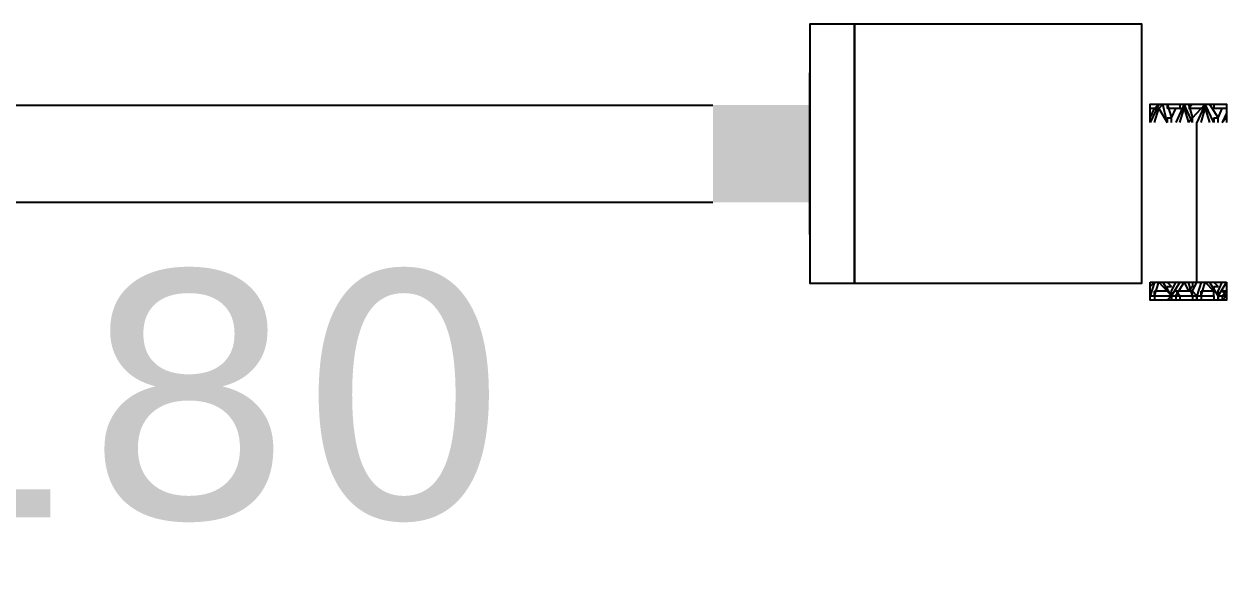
# Model space of a CAD drawing. Header units: centimetres. Extents: x -135 to 5290, y -1327 to 1388.
# Drawn here: x 1791.2 to 1865.9, y -18.3 to 16 of the extents above; entities that cross this region are included whole.
import ezdxf

# ---------------------------------------------------------------- set-up
doc = ezdxf.new("R2010")
doc.units = ezdxf.units.CM
for name, color, linetype in [('DIS_DUVAR_160', 30, 'Continuous'), ('IC_KAPILAR', 7, 'Continuous'), ('OLCULER', 7, 'Continuous'), ('PENCERE', 10, 'Continuous')]:
    doc.layers.add(name, color=color, linetype=linetype)
doc.styles.add('PORTMAN', font='DejaVuSans.ttf')
doc.styles.get("Standard").update_dxf_attribs({"font": 'DejaVuSans.ttf'})
doc.dimstyles.new('PORTMAN', dxfattribs={"dimtxt": 14, "dimasz": 9, "dimexe": 6, "dimexo": 5, "dimgap": 4, "dimtad": 1, "dimtxsty": 'PORTMAN', "dimblk": 'ARCHTICK', "dimcen": 2.5, "dimazin": 3, "dimtfac": 0.5, "dimtmove": 2, "dimatfit": 3})

# ---------------------------------------------------------------- blocks, each defined once
blk = doc.blocks.new('kaynak-pencere-120180')
at = {"layer": 'PENCERE', "color": 1}
for p, q in [((53839.874, 6703.823), (53839.874, 6713.823)), ((53959.874, 6703.823), (53959.874, 6713.823)), ((53845.874, 6711.823), (53953.874, 6711.823)), ((53845.874, 6705.823), (53953.874, 6705.823))]:
    blk.add_line(p, q, dxfattribs=at)
for points in [[(53839.874, 6705.823), (53845.874, 6705.823), (53839.874, 6711.823), (53845.874, 6711.823)], [(53959.874, 6705.823), (53953.874, 6705.823), (53959.874, 6711.823), (53953.874, 6711.823)]]:
    blk.add_solid(points, dxfattribs=at)
at = {"layer": 'PENCERE', "color": 0, "lineweight": 25}
blk.add_text('120/180', height=15.2174, dxfattribs=at).set_placement((53854.702, 6686.342))
blk = doc.blocks.new('BOM_P02_PENCERE_1200x1800')
at = {"layer": 'PENCERE'}
blk.add_blockref('kaynak-pencere-120180', (0, 0), dxfattribs=at)
blk = doc.blocks.new('BOM_D10_1255p0_DIS_P02')
for points in [[(0, 122.75), (16, 122.75), (16, 125.5), (0, 125.5)], [(0, 0), (16, 0), (16, 2.75), (0, 2.75)]]:
    blk.add_lwpolyline(points, close=True)
at = {"layer": 'PENCERE', "rotation": 270}
blk.add_blockref('BOM_P02_PENCERE_1200x1800', (-6700.823, 53962.624), dxfattribs=at)
blk = doc.blocks.new('kaynak-dis-kapi')
at = {"color": 133, "linetype": 'Continuous', "lineweight": 25, "true_color": 0x6ec1dd}
for p, q in [((54287.985, 7079.631), (54287.421, 7078.503)), ((54287.703, 7079.349), (54287.421, 7079.349)), ((54287.421, 7078.785), (54287.703, 7079.349)), ((54287.985, 7079.631), (54287.703, 7079.349)), ((54287.703, 7079.349), (54287.985, 7079.349)), ((54287.703, 7078.503), (54287.985, 7079.349)), ((54288.267, 7079.631), (54287.985, 7079.349)), ((54287.985, 7079.349), (54288.549, 7078.503)), ((54288.549, 7078.503), (54288.267, 7079.631)), ((54288.267, 7079.631), (54288.549, 7079.631)), ((54288.549, 7079.631), (54288.549, 7079.349)), ((54288.549, 7079.631), (54288.831, 7078.785)), ((54289.395, 7079.349), (54288.549, 7079.349)), ((54288.831, 7078.785), (54289.113, 7079.349)), ((54289.677, 7079.631), (54289.113, 7078.503)), ((54289.395, 7079.349), (54289.113, 7079.349)), ((54289.395, 7079.631), (54289.395, 7079.349)), ((54289.395, 7079.349), (54289.677, 7079.349)), ((54289.395, 7078.503), (54289.677, 7079.349)), ((54290.241, 7078.503), (54289.677, 7079.631)), ((54289.677, 7079.631), (54289.677, 7079.349)), ((54289.677, 7079.631), (54289.959, 7079.631)), ((54289.677, 7079.349), (54289.959, 7078.503)), ((54290.241, 7079.631), (54289.959, 7079.349)), ((54289.959, 7079.631), (54290.241, 7078.785)), ((54290.805, 7079.349), (54289.959, 7079.349)), ((54290.241, 7078.785), (54290.805, 7079.349)), ((54291.086, 7079.631), (54290.523, 7078.503)), ((54291.086, 7079.631), (54290.805, 7079.349)), ((54290.805, 7079.349), (54290.805, 7079.349)), ((54290.805, 7079.349), (54291.086, 7079.349)), ((54290.805, 7078.503), (54291.086, 7079.349)), ((54291.65, 7078.503), (54291.086, 7079.631)), ((54291.086, 7079.631), (54291.086, 7079.349)), ((54291.086, 7079.631), (54291.368, 7079.631)), ((54291.086, 7079.349), (54291.368, 7078.503)), ((54291.368, 7079.631), (54291.932, 7078.785)), ((54291.65, 7079.631), (54291.65, 7079.349)), ((54292.496, 7079.349), (54291.65, 7079.349)), ((54291.932, 7078.785), (54292.214, 7079.349)), ((54292.496, 7079.349), (54292.214, 7079.349)), ((54292.496, 7079.067), (54292.214, 7078.503)), ((54288.549, 7078.785), (54288.549, 7078.503)), ((54288.549, 7078.785), (54288.831, 7078.785)), ((54288.831, 7078.503), (54288.831, 7078.785)), ((54290.241, 7078.785), (54289.959, 7078.503)), ((54290.241, 7078.503), (54290.241, 7078.785)), ((54290.241, 7078.785), (54290.241, 7078.785)), ((54290.523, 7068.635), (54290.523, 7078.503)), ((54291.65, 7078.785), (54291.65, 7078.503)), ((54291.65, 7078.785), (54291.932, 7078.785)), ((54291.932, 7078.503), (54291.932, 7078.785)), ((54292.214, 7078.503), (54292.496, 7078.785)), ((54287.421, 7068.635), (54292.496, 7068.635)), ((54287.703, 7068.635), (54287.421, 7067.789)), ((54287.421, 7068.353), (54287.703, 7068.635)), ((54287.703, 7067.789), (54287.985, 7068.635)), ((54287.985, 7068.635), (54288.549, 7068.071)), ((54288.549, 7068.635), (54288.831, 7068.353)), ((54288.831, 7068.071), (54289.113, 7068.635)), ((54289.113, 7067.789), (54289.677, 7068.635)), ((54289.677, 7068.635), (54289.959, 7068.071)), ((54290.241, 7067.789), (54289.959, 7068.635)), ((54290.241, 7068.071), (54290.523, 7068.635)), ((54290.241, 7068.635), (54290.241, 7068.353)), ((54290.805, 7068.635), (54290.523, 7067.789)), ((54290.805, 7067.789), (54291.086, 7068.635)), ((54291.086, 7068.635), (54291.65, 7068.071)), ((54291.65, 7068.635), (54291.932, 7068.353)), ((54291.932, 7068.071), (54292.214, 7068.635)), ((54287.421, 7067.789), (54287.703, 7067.789)), ((54287.421, 7067.789), (54287.421, 7067.789)), ((54287.421, 7067.789), (54287.703, 7067.789)), ((54287.703, 7067.789), (54287.703, 7068.071)), ((54288.549, 7068.071), (54287.703, 7068.071)), ((54287.703, 7067.789), (54287.703, 7067.507)), ((54287.703, 7067.789), (54287.703, 7067.507)), ((54288.549, 7068.353), (54288.549, 7068.071)), ((54288.549, 7068.353), (54288.831, 7068.353)), ((54288.831, 7067.789), (54288.549, 7068.071)), ((54288.831, 7067.789), (54288.549, 7067.507)), ((54288.831, 7067.789), (54288.831, 7068.071)), ((54288.831, 7067.789), (54289.113, 7067.789)), ((54288.831, 7067.789), (54288.831, 7067.507)), ((54288.831, 7067.789), (54289.113, 7067.789)), ((54289.395, 7067.789), (54289.113, 7068.071)), ((54290.241, 7068.071), (54289.113, 7068.071)), ((54289.113, 7067.789), (54289.113, 7067.507)), ((54289.395, 7067.789), (54289.395, 7067.507)), ((54290.241, 7068.353), (54289.959, 7068.071)), ((54290.241, 7068.353), (54290.241, 7068.353)), ((54290.241, 7067.789), (54290.241, 7068.071)), ((54290.523, 7067.789), (54290.241, 7068.071)), ((54290.241, 7067.789), (54290.241, 7067.507)), ((54290.241, 7067.789), (54290.241, 7067.507)), ((54290.523, 7067.507), (54290.523, 7067.789)), ((54290.523, 7067.789), (54290.805, 7067.789)), ((54290.523, 7067.789), (54290.523, 7067.507)), ((54290.523, 7067.789), (54290.805, 7067.789)), ((54290.805, 7067.789), (54290.805, 7068.071)), ((54291.65, 7068.071), (54290.805, 7068.071)), ((54290.805, 7067.789), (54290.805, 7067.507)), ((54290.805, 7067.789), (54290.805, 7067.507)), ((54291.65, 7068.353), (54291.65, 7068.071)), ((54291.65, 7068.353), (54291.932, 7068.353)), ((54291.65, 7067.789), (54291.65, 7068.071)), ((54291.65, 7067.789), (54291.65, 7067.507)), ((54291.932, 7067.789), (54291.932, 7068.071)), ((54291.932, 7067.789), (54292.496, 7067.789)), ((54291.932, 7067.789), (54292.214, 7067.789)), ((54291.932, 7067.789), (54291.932, 7067.507)), ((54291.932, 7067.789), (54292.214, 7067.789)), ((54292.496, 7067.789), (54292.214, 7068.071)), ((54292.496, 7068.071), (54292.214, 7068.071)), ((54292.214, 7067.789), (54292.496, 7068.071)), ((54292.496, 7067.789), (54292.214, 7067.507)), ((54292.214, 7067.789), (54292.214, 7067.507))]:
    blk.add_line(p, q, dxfattribs=at)
for points in [[(54287.421, 7078.503), (54287.421, 7079.631), (54292.496, 7079.631), (54292.496, 7078.503)], [(54292.496, 7068.635), (54292.496, 7067.507), (54287.421, 7067.507), (54287.421, 7068.635)], [(54288.831, 7067.507), (54288.831, 7067.789), (54288.267, 7068.635)], [(54289.395, 7068.635), (54288.831, 7067.789), (54288.831, 7067.507)], [(54291.932, 7067.507), (54291.932, 7067.789), (54291.368, 7068.635)], [(54292.496, 7068.635), (54291.932, 7067.789), (54291.932, 7067.507)], [(54287.421, 7067.507), (54287.421, 7067.789), (54288.831, 7067.789), (54290.241, 7067.789), (54291.65, 7067.789)]]:
    blk.add_lwpolyline(points, dxfattribs=at)
blk = doc.blocks.new('BOM_K03_DIS_KAPI_ACIKLIK900')
at = {"layer": 'IC_KAPILAR', "xscale": 0.9278350515463918}
blk.add_blockref('kaynak-dis-kapi', (0, 0), dxfattribs=at)
blk = doc.blocks.new('BOM_D11_1255p0_DIS_K02')
blk.add_lwpolyline([(0, 0), (17.75, 0), (17.75, 16), (0, 16)], close=True)
at = {"layer": 'IC_KAPILAR'}
blk.add_blockref('BOM_K03_DIS_KAPI_ACIKLIK900', (-50351.493, -7068.569), dxfattribs=at)
blk = doc.blocks.new('_ARCHTICK')
at = {"color": 0, "linetype": 'BYBLOCK', "const_width": 0.15}
blk.add_lwpolyline([(-0.5, -0.5), (0.5, 0.5)], dxfattribs=at)

msp = doc.modelspace()

# ---------------------------------------------------------------- block references
at = {"layer": 'DIS_DUVAR_160'}
msp.add_blockref('BOM_D11_1255p0_DIS_K02', (1842.5, 0), dxfattribs=at)
at = {"layer": 'DIS_DUVAR_160', "rotation": 90}
msp.add_blockref('BOM_D10_1255p0_DIS_P02', (1842.5, 0), dxfattribs=at)

# ---------------------------------------------------------------- dimensions: what is measured, and where the dimension line sits
at = {"layer": 'OLCULER'}
msp.add_linear_dim(base=(1450, -85), p1=(1450, 0), p2=(2600, 0), dimstyle='PORTMAN', override={"dimtxt": 14, "dimasz": 9, "dimexe": 6, "dimexo": 5, "dimdec": 2, "dimzin": 8, "dimdsep": 44}, dxfattribs=at).render()

doc.saveas('drawing.dxf')
